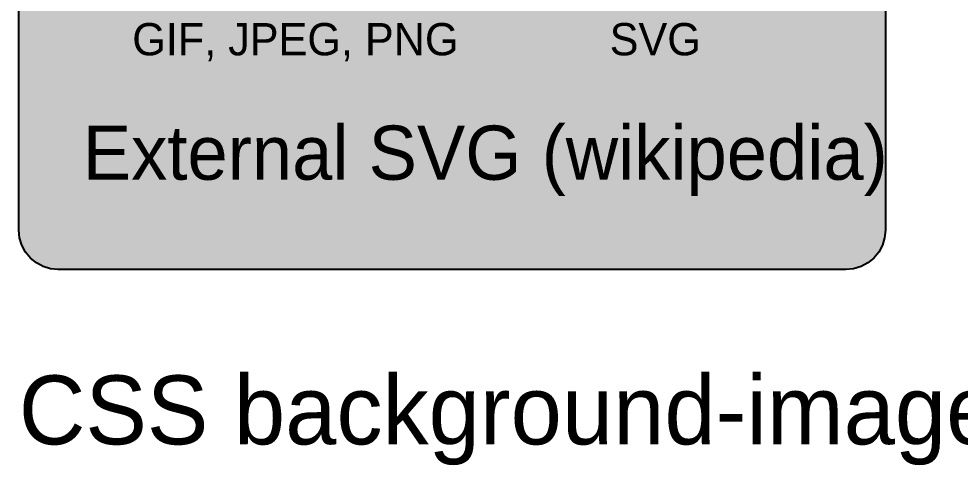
# Model space of a CAD drawing. Extents: x 0 to 582, y 0 to 1127.
# Drawn here: x 0 to 191.2, y 338.3 to 428.9 of the extents above; entities that cross this region are included whole.
import ezdxf

# ---------------------------------------------------------------- set-up
doc = ezdxf.new("R2010")
doc.units = 0

msp = doc.modelspace()

# ---------------------------------------------------------------- hatches: boundary and pattern name
at = {"true_color": 0xfafafa}
msp.add_hatch(color=256, dxfattribs=at).paths.add_polyline_path([(8, 528), (168, 528), (168, 528), (169.56, 527.85), (171.06, 527.39), (172.44, 526.65), (173.66, 525.66), (174.65, 524.44), (175.39, 523.06), (175.85, 521.56), (176, 520), (176, 386), (176, 386), (175.85, 384.44), (175.39, 382.94), (174.65, 381.56), (173.66, 380.34), (172.44, 379.35), (171.06, 378.61), (169.56, 378.15), (168, 378), (8, 378), (8, 378), (6.44, 378.15), (4.94, 378.61), (3.56, 379.35), (2.34, 380.34), (1.35, 381.56), (0.61, 382.94), (0.15, 384.44), (0, 386), (0, 520), (0, 520), (0.15, 521.56), (0.61, 523.06), (1.35, 524.44), (2.34, 525.66), (3.56, 526.65), (4.94, 527.39), (6.44, 527.85), (8, 528)], flags=0)

# ---------------------------------------------------------------- linework, layer by layer
at = {"true_color": 0xdddddd}
msp.add_lwpolyline([(176, 520), (176, 386), (176, 386), (175.85, 384.44), (175.39, 382.94), (174.65, 381.56), (173.66, 380.34), (172.44, 379.35), (171.06, 378.61), (169.56, 378.15), (168, 378), (8, 378), (8, 378), (6.44, 378.15), (4.94, 378.61), (3.56, 379.35), (2.34, 380.34), (1.35, 381.56), (0.61, 382.94), (0.15, 384.44), (0, 386), (0, 520)], dxfattribs=at)

# ---------------------------------------------------------------- texts
at = {"true_color": 0x333388}
for s, height, p in [('GIF, JPEG, PNG', 6.5574, (23.04, 421.52)), ('SVG', 6.557, (120.01, 421.52))]:
    msp.add_text(s, height=height, dxfattribs=at).set_placement(p)
at = {"true_color": 0x888888}
msp.add_text('External SVG (wikipedia)', height=11, dxfattribs=at).set_placement((13, 396.25))
at = {"true_color": 0x555555}
msp.add_text('CSS background-image url() — extracted as image nodes', height=14, dxfattribs=at).set_placement((0, 342.5))

doc.saveas('drawing.dxf')
